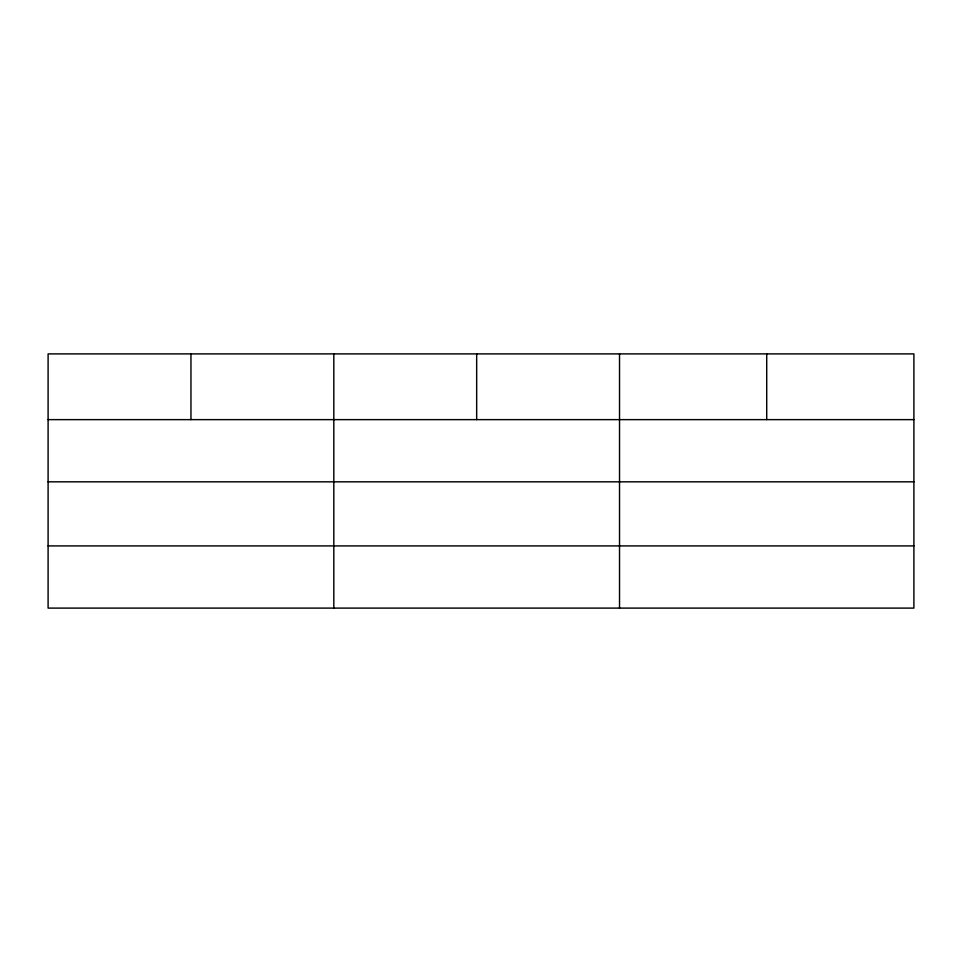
<?xml version="1.0" encoding="UTF-8"?>
<svg xmlns="http://www.w3.org/2000/svg" width="962" height="962" viewBox="0 0 962 962"><rect width="100%" height="100%" fill="white"/><g stroke="black" fill="none" stroke-linecap="round" stroke-linejoin="round"><path stroke-width="1.44" d="M913.9 481.83L913.9 353.896L48.1 353.896L48.1 608.104L913.9 608.104L913.9 481.83L48.1 481.83M48.1 419.636L913.9 419.636M48.1 545.911L913.9 545.911M766.714 353.896L766.714 419.636M619.528 353.896L619.528 608.104M476.671 353.896L476.671 419.636M333.814 353.896L333.814 608.104M190.957 353.896L190.957 419.636"/></g></svg>
